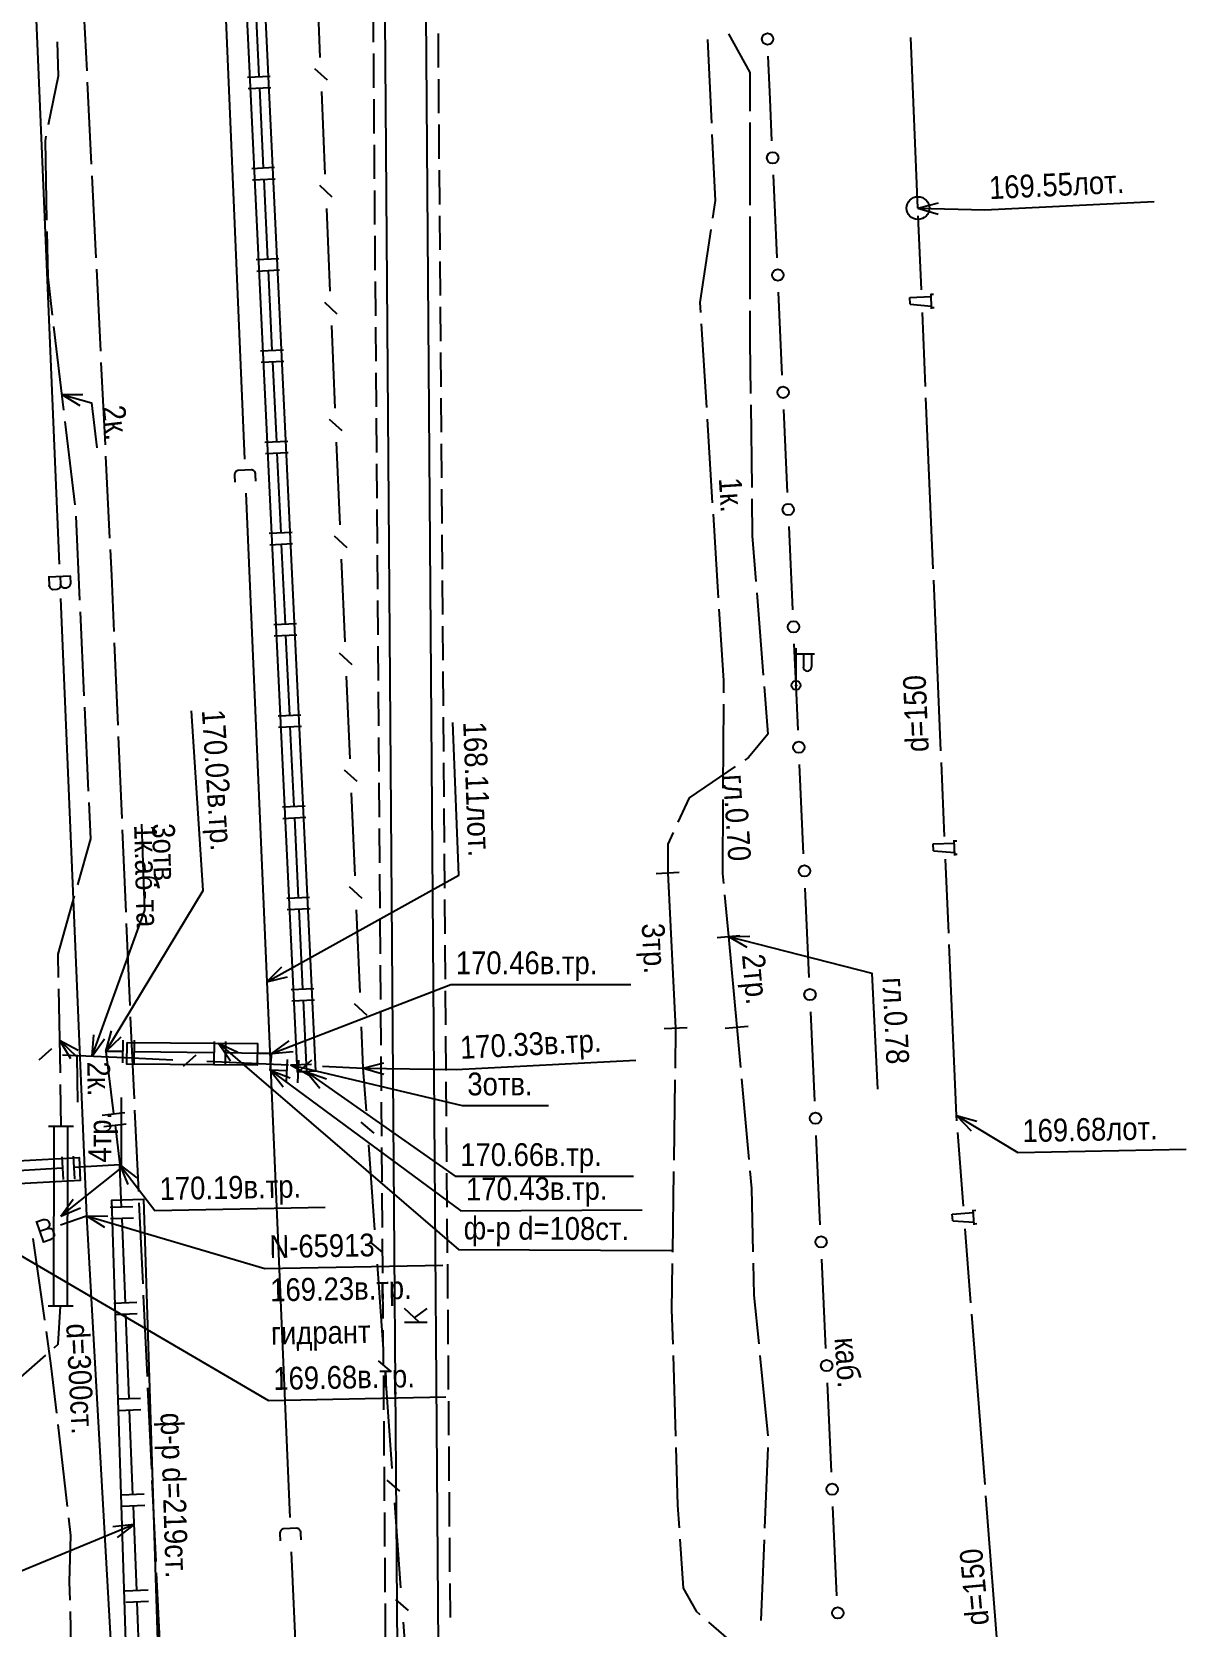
# Model space of a CAD drawing. Header units: metres. Extents: x -3947 to -3704, y 4976 to 6609.
# Drawn here: x -3885.4 to -3834.8, y 6264 to 6333.9 of the extents above; entities that cross this region are included whole.
import ezdxf
from ezdxf.enums import TextEntityAlignment as Align

# ---------------------------------------------------------------- set-up
doc = ezdxf.new("R2010")
doc.units = ezdxf.units.M
doc.header["$MEASUREMENT"] = 0
for name, color, linetype, lineweight in [('Водопровод', 7, 'Continuous', 25), ('Водосток', 7, 'Continuous', 25), ('Газопровод', 7, 'Continuous', 25), ('Дренаж', 7, 'Continuous', 25), ('Кабели', 7, 'Continuous', 25), ('Кабель связи', 7, 'Continuous', 25), ('Кабель электрический', 7, 'Continuous', 25), ('Канализация самотёчная', 7, 'Continuous', 25)]:
    doc.layers.add(name, color=color, linetype=linetype, lineweight=lineweight)
doc.styles.add('Style-RUSSIAN_1251', font='RUSSIAN_1251.shx')
doc.styles.add('Style-RUSSIAN_1251 I 0.00000', font='RUSSIAN_1251.shx')

msp = doc.modelspace()

# ---------------------------------------------------------------- linework, layer by layer
at = {"layer": 'Водопровод', "linetype": 'Continuous'}
for p, q in [((-3885.386, 6337.67), (-3884.247, 6310.588)), ((-3883.727, 6310.068), (-3884.724, 6310.026)), ((-3884.691, 6310.027), (-3884.676, 6309.665)), ((-3884.191, 6310.048), (-3884.177, 6309.727)), ((-3884.184, 6309.09), (-3883.045, 6282.008)), ((-3885.249, 6281.774), (-3884.923, 6280.831)), ((-3884.181, 6281.616), (-3883.045, 6282.008)), ((-3883.045, 6282.008), (-3882.253, 6281.513)), ((-3883.045, 6282.008), (-3882.111, 6281.993)), ((-3883.045, 6282.008), (-3880.926, 6244.968)), ((-3885.097, 6281.335), (-3884.793, 6281.44)), ((-3884.934, 6280.862), (-3884.591, 6280.98))]:
    msp.add_line(p, q, dxfattribs=at)
at = {"layer": 'Водопровод', "linetype": 'Continuous', "flags": 128}
for points in [[(-3883.764, 6310.066), (-3883.75, 6309.748), (-3883.755, 6309.718), (-3883.771, 6309.667), (-3883.797, 6309.619), (-3883.811, 6309.6), (-3883.829, 6309.582), (-3883.853, 6309.566), (-3883.882, 6309.552), (-3883.897, 6309.547), (-3884.013, 6309.542), (-3884.035, 6309.547), (-3884.066, 6309.559), (-3884.087, 6309.573), (-3884.108, 6309.589), (-3884.13, 6309.616), (-3884.15, 6309.651), (-3884.164, 6309.682), (-3884.177, 6309.727), (-3884.18, 6309.689), (-3884.182, 6309.655), (-3884.195, 6309.606), (-3884.21, 6309.575), (-3884.228, 6309.547), (-3884.258, 6309.515), (-3884.293, 6309.493), (-3884.324, 6309.483), (-3884.515, 6309.475), (-3884.533, 6309.478), (-3884.56, 6309.488), (-3884.591, 6309.507), (-3884.62, 6309.538), (-3884.64, 6309.565), (-3884.662, 6309.61), (-3884.673, 6309.638), (-3884.676, 6309.665)], [(-3885.237, 6281.739), (-3884.935, 6281.843), (-3884.905, 6281.848), (-3884.851, 6281.846), (-3884.798, 6281.835), (-3884.776, 6281.827), (-3884.754, 6281.815), (-3884.732, 6281.797), (-3884.71, 6281.773), (-3884.701, 6281.76), (-3884.663, 6281.651), (-3884.661, 6281.628), (-3884.664, 6281.595), (-3884.671, 6281.571), (-3884.681, 6281.546), (-3884.7, 6281.517), (-3884.728, 6281.488), (-3884.754, 6281.465), (-3884.793, 6281.44), (-3884.756, 6281.449), (-3884.723, 6281.456), (-3884.672, 6281.458), (-3884.638, 6281.452), (-3884.606, 6281.443), (-3884.567, 6281.423), (-3884.536, 6281.396), (-3884.517, 6281.369), (-3884.455, 6281.189), (-3884.452, 6281.17), (-3884.454, 6281.142), (-3884.464, 6281.107), (-3884.485, 6281.07), (-3884.505, 6281.043), (-3884.543, 6281.009), (-3884.566, 6280.991), (-3884.591, 6280.98)], [(-3883.045, 6282.008), (-3875.222, 6279.697), (-3867.401, 6279.835)], [(-3886.734, 6280.735), (-3875.049, 6273.91), (-3867.271, 6274.066)]]:
    msp.add_lwpolyline(points, dxfattribs=at)
at = {"layer": 'Водосток', "linetype": 'Continuous'}
for p, q in [((-3877.021, 6336.634), (-3876.109, 6315.202)), ((-3876.046, 6313.704), (-3875.134, 6292.271)), ((-3875.134, 6292.271), (-3874.469, 6292.927)), ((-3875.134, 6292.271), (-3874.226, 6292.49)), ((-3875.134, 6292.271), (-3874.12, 6268.766)), ((-3874.056, 6267.267), (-3873.042, 6243.761))]:
    msp.add_line(p, q, dxfattribs=at)
at = {"layer": 'Водосток', "linetype": 'Continuous', "flags": 128}
for points in [[(-3875.607, 6314.233), (-3875.618, 6314.511), (-3875.622, 6314.55), (-3875.63, 6314.579), (-3875.644, 6314.62), (-3875.664, 6314.656), (-3875.685, 6314.682), (-3875.716, 6314.706), (-3875.749, 6314.726), (-3875.777, 6314.731), (-3875.805, 6314.735), (-3876.389, 6314.71), (-3876.414, 6314.704), (-3876.434, 6314.696), (-3876.459, 6314.682), (-3876.477, 6314.665), (-3876.499, 6314.641), (-3876.518, 6314.615), (-3876.531, 6314.582), (-3876.545, 6314.536), (-3876.548, 6314.499), (-3876.535, 6314.189)], [(-3875.134, 6292.271), (-3866.7, 6296.958), (-3866.962, 6303.65)], [(-3873.617, 6267.797), (-3873.629, 6268.074), (-3873.633, 6268.113), (-3873.641, 6268.143), (-3873.654, 6268.183), (-3873.674, 6268.219), (-3873.696, 6268.246), (-3873.727, 6268.27), (-3873.76, 6268.289), (-3873.788, 6268.295), (-3873.815, 6268.298), (-3874.4, 6268.273), (-3874.425, 6268.267), (-3874.445, 6268.26), (-3874.47, 6268.245), (-3874.487, 6268.228), (-3874.509, 6268.204), (-3874.529, 6268.178), (-3874.541, 6268.145), (-3874.555, 6268.099), (-3874.558, 6268.062), (-3874.545, 6267.752)]]:
    msp.add_lwpolyline(points, dxfattribs=at)
at = {"layer": 'Газопровод', "linetype": 'Continuous'}
for p, q in [((-3875.644, 6335.486), (-3875.476, 6331.984)), ((-3875.976, 6331.96), (-3874.977, 6332.008)), ((-3875.952, 6331.46), (-3874.953, 6331.508)), ((-3875.452, 6331.484), (-3875.285, 6327.981)), ((-3875.784, 6327.957), (-3874.785, 6328.005)), ((-3875.76, 6327.458), (-3874.761, 6327.506)), ((-3875.261, 6327.482), (-3875.093, 6323.979)), ((-3875.593, 6323.955), (-3874.594, 6324.003)), ((-3875.569, 6323.456), (-3874.57, 6323.504)), ((-3875.069, 6323.48), (-3874.902, 6319.977)), ((-3875.401, 6319.953), (-3874.402, 6320.001)), ((-3875.377, 6319.454), (-3874.378, 6319.501)), ((-3874.878, 6319.477), (-3874.71, 6315.975)), ((-3875.21, 6315.951), (-3874.211, 6315.998)), ((-3875.186, 6315.451), (-3874.187, 6315.499)), ((-3874.686, 6315.475), (-3874.519, 6311.972)), ((-3875.018, 6311.948), (-3874.019, 6311.996)), ((-3874.994, 6311.449), (-3873.995, 6311.497)), ((-3874.495, 6311.473), (-3874.327, 6307.97)), ((-3874.827, 6307.946), (-3873.828, 6307.994)), ((-3874.803, 6307.447), (-3873.804, 6307.495)), ((-3874.303, 6307.471), (-3874.136, 6303.968)), ((-3874.635, 6303.944), (-3873.636, 6303.992)), ((-3874.611, 6303.444), (-3873.612, 6303.492)), ((-3874.112, 6303.468), (-3873.944, 6299.966)), ((-3874.443, 6299.942), (-3873.445, 6299.989)), ((-3874.42, 6299.442), (-3873.421, 6299.49)), ((-3873.92, 6299.466), (-3873.752, 6295.963)), ((-3874.252, 6295.939), (-3873.253, 6295.987)), ((-3874.228, 6295.44), (-3873.229, 6295.488)), ((-3873.729, 6295.464), (-3873.561, 6291.961)), ((-3874.06, 6291.937), (-3873.062, 6291.985)), ((-3874.036, 6291.438), (-3873.038, 6291.485)), ((-3882.193, 6289.222), (-3881.941, 6290.121)), ((-3882.193, 6289.222), (-3881.513, 6289.863)), ((-3881.447, 6289.712), (-3881.46, 6288.712)), ((-3880.947, 6289.706), (-3880.96, 6288.706)), ((-3877.44, 6289.659), (-3877.453, 6288.66)), ((-3877.248, 6289.577), (-3876.729, 6288.801)), ((-3877.248, 6289.577), (-3876.403, 6289.18)), ((-3876.94, 6289.653), (-3876.953, 6288.653)), ((-3874.901, 6289.126), (-3874.152, 6289.684)), ((-3877.447, 6289.159), (-3880.953, 6289.206)), ((-3874.901, 6289.126), (-3873.971, 6289.217)), ((-3874.232, 6288.864), (-3874.276, 6287.865)), ((-3873.733, 6288.842), (-3873.776, 6287.843)), ((-3874.98, 6288.396), (-3874.404, 6287.661)), ((-3874.98, 6288.396), (-3874.107, 6288.064)), ((-3873.387, 6288.326), (-3872.795, 6287.604)), ((-3873.387, 6288.326), (-3872.507, 6288.013)), ((-3882.348, 6286.415), (-3881.356, 6286.538)), ((-3882.286, 6285.918), (-3881.294, 6286.042)), ((-3881.79, 6285.98), (-3881.574, 6284.24)), ((-3884.127, 6284.594), (-3884.07, 6283.595)), ((-3883.628, 6284.623), (-3883.571, 6283.624)), ((-3884.099, 6284.095), (-3888.15, 6283.861)), ((-3881.574, 6284.24), (-3881.225, 6283.374)), ((-3881.574, 6284.24), (-3880.828, 6283.678)), ((-3881.001, 6282.407), (-3882.001, 6282.367)), ((-3880.982, 6281.907), (-3881.981, 6281.868)), ((-3881.335, 6278.181), (-3881.481, 6281.887)), ((-3880.835, 6278.201), (-3881.835, 6278.161)), ((-3880.816, 6277.701), (-3881.815, 6277.662)), ((-3881.169, 6273.975), (-3881.315, 6277.681)), ((-3880.67, 6273.995), (-3881.669, 6273.956)), ((-3880.65, 6273.495), (-3881.649, 6273.456)), ((-3881.003, 6269.769), (-3881.149, 6273.476)), ((-3880.504, 6269.789), (-3881.503, 6269.75)), ((-3880.484, 6269.29), (-3881.483, 6269.25)), ((-3880.837, 6265.564), (-3880.984, 6269.27)), ((-3880.952, 6268.469), (-3881.879, 6268.356)), ((-3880.952, 6268.469), (-3881.688, 6267.894)), ((-3880.338, 6265.583), (-3881.337, 6265.544)), ((-3880.318, 6265.084), (-3881.317, 6265.044)), ((-3880.671, 6261.358), (-3880.818, 6265.064))]:
    msp.add_line(p, q, dxfattribs=at)
at = {"layer": 'Газопровод', "linetype": 'Continuous', "flags": 128}
for points in [[(-3878.016, 6393.789), (-3872.987, 6288.345), (-3873.787, 6288.307), (-3878.816, 6393.751), (-3878.016, 6393.789)], [(-3882.193, 6289.222), (-3877.927, 6296.274), (-3878.43, 6304.158)], [(-3874.901, 6289.126), (-3867.058, 6292.157), (-3859.151, 6292.157)], [(-3873.537, 6291.462), (-3873.387, 6288.326), (-3873.754, 6288.342)], [(-3881.262, 6289.611), (-3875.54, 6289.563), (-3875.548, 6288.611), (-3881.27, 6288.659), (-3881.262, 6289.611)], [(-3877.248, 6289.577), (-3866.719, 6280.523), (-3857.368, 6280.482)], [(-3881.453, 6289.212), (-3882.193, 6289.222), (-3881.852, 6286.476)], [(-3874.254, 6288.364), (-3874.98, 6288.396), (-3874.901, 6289.126), (-3875.544, 6289.134), (-3876.947, 6289.153)], [(-3874.98, 6288.396), (-3866.608, 6282.229), (-3858.658, 6282.269)], [(-3873.387, 6288.326), (-3866.866, 6283.742), (-3859.044, 6283.742)], [(-3893.117, 6284.038), (-3883.363, 6284.564), (-3883.319, 6283.561), (-3893.062, 6283.035), (-3893.117, 6284.038)], [(-3881.574, 6284.24), (-3883.344, 6284.138), (-3883.6, 6284.123)], [(-3881.574, 6284.24), (-3880.04, 6282.24), (-3872.566, 6282.379)], [(-3881.501, 6282.387), (-3881.513, 6282.7), (-3881.574, 6284.24)], [(-3879.161, 6239.396), (-3880.547, 6239.352), (-3881.923, 6282.687), (-3880.537, 6282.731), (-3879.161, 6239.396)], [(-3880.952, 6268.469), (-3893.064, 6263.456), (-3901.761, 6263.016)]]:
    msp.add_lwpolyline(points, dxfattribs=at)
at = {"layer": 'Дренаж', "linetype": 'Continuous'}
for p, q in [((-3846.555, 6326.215), (-3846.868, 6333.708)), ((-3846.555, 6326.215), (-3845.649, 6326.444)), ((-3846.555, 6326.215), (-3845.661, 6325.944)), ((-3846.403, 6322.631), (-3846.541, 6325.879)), ((-3846.905, 6322.3), (-3845.977, 6322.34)), ((-3845.955, 6321.794), (-3845.981, 6322.462)), ((-3845.873, 6322.425), (-3845.98, 6322.42)), ((-3846.893, 6322.003), (-3846.905, 6322.3)), ((-3846.893, 6322.003), (-3845.96, 6321.92)), ((-3845.85, 6321.84), (-3845.957, 6321.835)), ((-3846.223, 6318.385), (-3846.361, 6321.632)), ((-3845.884, 6310.392), (-3846.202, 6317.886)), ((-3845.545, 6302.4), (-3845.863, 6309.893)), ((-3845.386, 6298.653), (-3845.524, 6301.9)), ((-3845.888, 6298.321), (-3844.96, 6298.362)), ((-3845.876, 6298.024), (-3845.888, 6298.321)), ((-3845.876, 6298.024), (-3844.943, 6297.941)), ((-3844.938, 6297.815), (-3844.965, 6298.484)), ((-3844.856, 6298.446), (-3844.963, 6298.442)), ((-3844.833, 6297.862), (-3844.94, 6297.857)), ((-3845.206, 6294.407), (-3845.344, 6297.654)), ((-3844.867, 6286.414), (-3845.185, 6293.907)), ((-3844.867, 6286.414), (-3844.227, 6285.733)), ((-3844.867, 6286.414), (-3843.968, 6286.161)), ((-3844.848, 6286.166), (-3844.867, 6286.414)), ((-3844.558, 6282.428), (-3844.809, 6285.668)), ((-3845.048, 6282.079), (-3844.122, 6282.151)), ((-3845.025, 6281.782), (-3845.048, 6282.079)), ((-3845.025, 6281.782), (-3844.09, 6281.732)), ((-3844.081, 6281.606), (-3844.131, 6282.273)), ((-3844.021, 6282.24), (-3844.128, 6282.231)), ((-3844.229, 6278.19), (-3844.481, 6281.431)), ((-3843.978, 6281.656), (-3844.084, 6281.647)), ((-3843.611, 6270.214), (-3844.191, 6277.692)), ((-3842.993, 6262.238), (-3843.572, 6269.716))]:
    msp.add_line(p, q, dxfattribs=at)
at = {"layer": 'Дренаж', "linetype": 'Continuous', "flags": 128}
for points in [[(-3846.555, 6326.215), (-3843.617, 6326.146), (-3836.191, 6326.501)], [(-3844.867, 6286.414), (-3842.178, 6284.782), (-3834.788, 6284.934)]]:
    msp.add_lwpolyline(points, dxfattribs=at)
at = {"layer": 'Дренаж', "linetype": 'Continuous'}
msp.add_arc((-3846.555, 6326.215), 0.5, 0, 359.99999, dxfattribs=at)
at = {"layer": 'Кабели', "linetype": 'Continuous'}
for p, q in [((-3883.21, 6335.838), (-3883.033, 6332.237)), ((-3853.044, 6330.996), (-3853.122, 6332.887)), ((-3883.009, 6331.738), (-3882.832, 6328.137)), ((-3852.963, 6329.173), (-3853.044, 6330.996)), ((-3882.807, 6327.638), (-3882.631, 6324.037)), ((-3852.735, 6324.029), (-3852.896, 6327.675)), ((-3882.606, 6323.538), (-3882.43, 6319.937)), ((-3852.507, 6318.885), (-3852.668, 6322.53)), ((-3882.405, 6319.438), (-3882.228, 6315.837)), ((-3852.278, 6313.74), (-3852.44, 6317.386)), ((-3882.204, 6315.338), (-3882.027, 6311.737)), ((-3852.05, 6308.596), (-3852.212, 6312.242)), ((-3881.82, 6307.137), (-3881.666, 6303.535)), ((-3851.903, 6305.275), (-3851.984, 6307.098)), ((-3851.9, 6305.475), (-3851.9, 6306.916)), ((-3851.886, 6306.663), (-3851.098, 6306.663)), ((-3851.581, 6306.646), (-3851.581, 6306.091)), ((-3851.227, 6306.653), (-3851.227, 6306.098)), ((-3851.815, 6303.311), (-3851.903, 6305.275)), ((-3881.644, 6303.036), (-3881.49, 6299.434)), ((-3851.571, 6297.886), (-3851.747, 6301.813)), ((-3881.469, 6298.934), (-3881.315, 6295.333)), ((-3851.327, 6292.46), (-3851.503, 6296.387)), ((-3881.293, 6294.833), (-3881.139, 6291.232)), ((-3851.083, 6287.034), (-3851.26, 6290.962)), ((-3881.118, 6290.732), (-3881.041, 6288.931)), ((-3881.04, 6288.917), (-3880.956, 6287.137)), ((-3880.933, 6286.638), (-3880.765, 6283.077)), ((-3850.839, 6281.609), (-3851.016, 6285.536)), ((-3880.742, 6282.578), (-3880.575, 6279.017)), ((-3850.595, 6276.183), (-3850.772, 6280.11)), ((-3880.551, 6278.518), (-3880.384, 6274.957)), ((-3880.36, 6274.458), (-3880.193, 6270.898)), ((-3850.352, 6270.758), (-3850.528, 6274.685)), ((-3880.17, 6270.398), (-3880.002, 6266.838)), ((-3850.108, 6265.332), (-3850.284, 6269.259)), ((-3879.979, 6266.338), (-3879.811, 6262.778))]:
    msp.add_line(p, q, dxfattribs=at)
at = {"layer": 'Кабели', "linetype": 'Continuous', "flags": 128}
msp.add_lwpolyline([(-3882.003, 6311.238), (-3881.947, 6310.1), (-3881.841, 6307.636)], dxfattribs=at)
at = {"layer": 'Кабели', "linetype": 'Continuous'}
for centre in [(-3853.153, 6333.636), (-3852.93, 6328.424), (-3852.702, 6323.28), (-3852.473, 6318.135), (-3852.245, 6312.991), (-3852.017, 6307.847), (-3851.781, 6302.562), (-3851.537, 6297.136), (-3851.293, 6291.711), (-3851.049, 6286.285), (-3850.806, 6280.86), (-3850.562, 6275.434), (-3850.318, 6270.009), (-3850.074, 6264.583)]:
    msp.add_circle(centre, 0.25, dxfattribs=at)
for centre, radius, start, end in [((-3851.407, 6306.084), 0.181, 180, 0), ((-3851.903, 6305.275), 0.2, 0, 359.99999), ((-3851.903, 6305.275), 0.02, 0, 359.99999)]:
    msp.add_arc(centre, radius, start, end, dxfattribs=at)
at = {"layer": 'Кабель связи', "linetype": 'Continuous'}
for p, q in [((-3872.78, 6332.826), (-3872.934, 6336.455)), ((-3872.472, 6331.823), (-3873.024, 6332.33)), ((-3872.562, 6327.698), (-3872.716, 6331.327)), ((-3872.254, 6326.695), (-3872.806, 6327.202)), ((-3872.344, 6322.57), (-3872.499, 6326.199)), ((-3872.036, 6321.567), (-3872.588, 6322.074)), ((-3872.126, 6317.442), (-3872.281, 6321.071)), ((-3871.819, 6316.439), (-3872.371, 6316.946)), ((-3871.908, 6312.314), (-3872.063, 6315.943)), ((-3871.601, 6311.311), (-3872.153, 6311.818)), ((-3871.691, 6307.186), (-3871.845, 6310.815)), ((-3871.383, 6306.183), (-3871.935, 6306.69)), ((-3871.473, 6302.057), (-3871.627, 6305.687)), ((-3871.165, 6301.055), (-3871.717, 6301.562)), ((-3871.255, 6296.929), (-3871.409, 6300.559)), ((-3870.947, 6295.927), (-3871.499, 6296.434)), ((-3871.037, 6291.801), (-3871.191, 6295.431)), ((-3870.729, 6290.799), (-3871.281, 6291.306)), ((-3870.896, 6288.488), (-3870.973, 6290.303)), ((-3882.795, 6289.008), (-3882.725, 6289.939)), ((-3882.795, 6289.008), (-3882.255, 6289.77)), ((-3885.113, 6288.844), (-3884.56, 6289.35)), ((-3884.087, 6289.064), (-3881.041, 6288.931)), ((-3881.041, 6288.931), (-3879.254, 6288.853)), ((-3878.781, 6288.567), (-3878.228, 6289.074)), ((-3877.755, 6288.788), (-3874.181, 6288.632)), ((-3873.708, 6288.346), (-3873.156, 6288.852)), ((-3874.094, 6288.628), (-3873.161, 6288.663)), ((-3874.094, 6288.628), (-3873.276, 6288.177)), ((-3872.683, 6288.566), (-3870.896, 6288.488)), ((-3870.896, 6288.488), (-3869.992, 6288.724)), ((-3870.896, 6288.488), (-3870, 6288.224)), ((-3870.761, 6286.619), (-3870.896, 6288.488)), ((-3870.423, 6285.625), (-3870.99, 6286.116)), ((-3870.381, 6281.384), (-3870.652, 6285.123)), ((-3870.044, 6280.391), (-3870.611, 6280.881)), ((-3870.002, 6276.149), (-3870.273, 6279.888)), ((-3869.664, 6275.156), (-3870.231, 6275.646)), ((-3869.623, 6270.914), (-3869.894, 6274.653)), ((-3869.285, 6269.921), (-3869.852, 6270.412)), ((-3869.243, 6265.68), (-3869.514, 6269.418)), ((-3868.906, 6264.687), (-3869.473, 6265.177)), ((-3868.864, 6260.445), (-3869.135, 6264.184))]:
    msp.add_line(p, q, dxfattribs=at)
at = {"layer": 'Кабель связи', "linetype": 'Continuous', "flags": 128}
for points in [[(-3882.795, 6289.008), (-3880.488, 6295.415), (-3880.619, 6299.195)], [(-3870.896, 6288.488), (-3866.825, 6288.427), (-3858.928, 6288.838)], [(-3874.094, 6288.628), (-3866.553, 6286.84), (-3862.771, 6286.84)]]:
    msp.add_lwpolyline(points, dxfattribs=at)
at = {"layer": 'Кабель электрический', "linetype": 'Continuous'}
for p, q in [((-3855.795, 6333.614), (-3855.62, 6329.938)), ((-3853.931, 6329.971), (-3853.93, 6326.343)), ((-3853.93, 6325.843), (-3853.929, 6322.215)), ((-3884.482, 6321.016), (-3884.049, 6317.352)), ((-3856.071, 6321.134), (-3855.841, 6317.462)), ((-3884.13, 6318.035), (-3883.196, 6318.036)), ((-3884.13, 6318.035), (-3883.329, 6317.554)), ((-3853.895, 6317.587), (-3853.851, 6313.96)), ((-3883.991, 6316.856), (-3883.558, 6313.192)), ((-3855.81, 6316.963), (-3855.579, 6313.291)), ((-3883.512, 6312.695), (-3883.345, 6309.009)), ((-3855.548, 6312.792), (-3855.318, 6309.119)), ((-3853.628, 6309.34), (-3853.342, 6305.724)), ((-3883.322, 6308.51), (-3883.155, 6304.825)), ((-3883.132, 6304.325), (-3882.965, 6300.64)), ((-3855.095, 6304.447), (-3855.112, 6300.767)), ((-3858.037, 6297.029), (-3857.039, 6297.081)), ((-3855.043, 6296.092), (-3854.87, 6294.26)), ((-3855.368, 6294.215), (-3854.372, 6294.305)), ((-3854.87, 6294.26), (-3853.936, 6294.279)), ((-3854.87, 6294.26), (-3854.06, 6293.795)), ((-3884.272, 6291.962), (-3884.203, 6288.274)), ((-3857.686, 6290.219), (-3856.688, 6290.271)), ((-3857.187, 6290.245), (-3857.212, 6288.478)), ((-3855.008, 6290.235), (-3854.012, 6290.325)), ((-3854.51, 6290.28), (-3854.348, 6288.51)), ((-3884.23, 6289.705), (-3883.748, 6288.905)), ((-3884.23, 6289.705), (-3883.405, 6289.268)), ((-3884.194, 6287.774), (-3884.16, 6285.93)), ((-3857.219, 6287.978), (-3857.27, 6284.444)), ((-3854.302, 6288.013), (-3853.977, 6284.473)), ((-3884.46, 6285.931), (-3884.71, 6285.931)), ((-3883.86, 6285.929), (-3884.46, 6285.931)), ((-3883.61, 6285.928), (-3883.86, 6285.929)), ((-3857.277, 6283.944), (-3857.327, 6280.409)), ((-3884.17, 6281.985), (-3883.624, 6282.743)), ((-3884.17, 6281.985), (-3883.311, 6282.353)), ((-3885.401, 6281.006), (-3884.887, 6277.425)), ((-3884.48, 6278.041), (-3884.73, 6278.041)), ((-3883.88, 6278.039), (-3884.48, 6278.041)), ((-3883.63, 6278.038), (-3883.88, 6278.039)), ((-3857.302, 6275.876), (-3857.194, 6272.343)), ((-3853.489, 6275.885), (-3853.138, 6272.348)), ((-3884.304, 6272.845), (-3883.891, 6269.252)), ((-3853.147, 6271.849), (-3853.29, 6268.298)), ((-3853.31, 6267.798), (-3853.453, 6264.247)), ((-3883.764, 6264.644), (-3883.678, 6261.028))]:
    msp.add_line(p, q, dxfattribs=at)
at = {"layer": 'Кабель электрический', "linetype": 'Continuous', "flags": 128}
for points in [[(-3854.867, 6333.858), (-3853.932, 6332.161), (-3853.931, 6330.471)], [(-3884.331, 6333.507), (-3884.28, 6332.01), (-3884.718, 6329.863)], [(-3884.819, 6329.373), (-3884.86, 6329.17), (-3884.79, 6325.689)], [(-3855.597, 6329.439), (-3855.46, 6326.55), (-3855.576, 6325.771)], [(-3884.78, 6325.189), (-3884.74, 6323.2), (-3884.541, 6321.512)], [(-3855.65, 6325.277), (-3856.13, 6322.07), (-3856.103, 6321.633)], [(-3853.928, 6321.715), (-3853.928, 6320.346), (-3853.901, 6318.087)], [(-3884.13, 6318.035), (-3882.823, 6317.674), (-3882.591, 6315.704)], [(-3853.845, 6313.46), (-3853.826, 6311.842), (-3853.668, 6309.839)], [(-3855.286, 6308.62), (-3855.09, 6305.49), (-3855.093, 6304.947)], [(-3853.303, 6305.225), (-3853.138, 6303.14), (-3853.988, 6302.113), (-3854.156, 6301.999)], [(-3854.57, 6301.719), (-3856.595, 6300.348), (-3857.088, 6299.273)], [(-3882.942, 6300.141), (-3882.87, 6298.55), (-3883.439, 6296.532)], [(-3855.115, 6300.267), (-3855.13, 6297.02), (-3855.089, 6296.589)], [(-3857.296, 6298.819), (-3857.526, 6298.318), (-3857.538, 6297.055)], [(-3857.538, 6297.055), (-3857.187, 6290.245)], [(-3883.575, 6296.051), (-3884.3, 6293.48), (-3884.281, 6292.462)], [(-3854.87, 6294.26), (-3854.51, 6290.28)], [(-3854.87, 6294.26), (-3848.575, 6292.652), (-3848.332, 6287.569)], [(-3884.23, 6289.705), (-3883.467, 6288.982), (-3883.43, 6286.998)], [(-3884.17, 6281.985), (-3881.508, 6284.118), (-3881.5, 6287.195)], [(-3884.48, 6278.041), (-3884.46, 6285.931)], [(-3883.88, 6278.039), (-3883.86, 6285.929)], [(-3853.931, 6283.976), (-3853.86, 6283.2), (-3853.795, 6280.426)], [(-3857.334, 6279.909), (-3857.363, 6277.876), (-3857.317, 6276.376)], [(-3853.783, 6279.926), (-3853.75, 6278.52), (-3853.538, 6276.383)], [(-3884.453, 6276.219), (-3884.28, 6276.37), (-3884.18, 6278.04)], [(-3884.816, 6276.93), (-3884.599, 6275.419), (-3884.361, 6273.342)], [(-3886.817, 6272.936), (-3886.85, 6273.84), (-3886.41, 6274.51), (-3884.829, 6275.89)], [(-3857.178, 6271.843), (-3857.101, 6269.313), (-3857.036, 6268.312)], [(-3883.834, 6268.755), (-3883.745, 6267.979), (-3883.796, 6265.952), (-3883.776, 6265.144)], [(-3857.003, 6267.813), (-3856.863, 6265.665), (-3856.288, 6264.658), (-3856.12, 6264.512)], [(-3855.743, 6264.184), (-3853.768, 6262.469), (-3853.485, 6261.594)]]:
    msp.add_lwpolyline(points, dxfattribs=at)
at = {"layer": 'Канализация самотёчная', "linetype": 'Continuous'}
for p, q in [((-3870.467, 6334.995), (-3870.456, 6333.495)), ((-3867.588, 6332.38), (-3867.599, 6333.88)), ((-3870.452, 6332.995), (-3870.441, 6331.495)), ((-3867.573, 6330.38), (-3867.584, 6331.88)), ((-3870.437, 6330.995), (-3870.426, 6329.495)), ((-3867.558, 6328.38), (-3867.569, 6329.88)), ((-3870.422, 6328.995), (-3870.411, 6327.495)), ((-3867.543, 6326.38), (-3867.554, 6327.88)), ((-3870.407, 6326.995), (-3870.396, 6325.495)), ((-3867.527, 6324.38), (-3867.539, 6325.88)), ((-3870.392, 6324.995), (-3870.381, 6323.495)), ((-3867.512, 6322.38), (-3867.524, 6323.88)), ((-3870.377, 6322.995), (-3870.366, 6321.495)), ((-3867.497, 6320.38), (-3867.509, 6321.88)), ((-3870.362, 6320.995), (-3870.35, 6319.495)), ((-3867.482, 6318.38), (-3867.494, 6319.88)), ((-3870.347, 6318.995), (-3870.335, 6317.495)), ((-3867.467, 6316.38), (-3867.478, 6317.88)), ((-3870.332, 6316.995), (-3870.32, 6315.495)), ((-3867.452, 6314.38), (-3867.463, 6315.88)), ((-3870.317, 6314.995), (-3870.305, 6313.495)), ((-3867.437, 6312.38), (-3867.448, 6313.88)), ((-3870.301, 6312.995), (-3870.29, 6311.495)), ((-3867.422, 6310.38), (-3867.433, 6311.88)), ((-3870.286, 6310.995), (-3870.275, 6309.495)), ((-3867.407, 6308.38), (-3867.418, 6309.88)), ((-3870.271, 6308.995), (-3870.26, 6307.496)), ((-3867.392, 6306.381), (-3867.403, 6307.88)), ((-3870.256, 6306.996), (-3870.245, 6305.496)), ((-3867.377, 6304.381), (-3867.388, 6305.881)), ((-3870.241, 6304.996), (-3870.23, 6303.496)), ((-3867.362, 6302.381), (-3867.373, 6303.881)), ((-3870.226, 6302.996), (-3870.215, 6301.496)), ((-3867.346, 6300.381), (-3867.358, 6301.881)), ((-3870.211, 6300.996), (-3870.2, 6299.496)), ((-3867.331, 6298.381), (-3867.343, 6299.881)), ((-3870.196, 6298.996), (-3870.185, 6297.496)), ((-3867.316, 6296.381), (-3867.328, 6297.881)), ((-3870.181, 6296.996), (-3870.169, 6295.496)), ((-3867.301, 6294.381), (-3867.313, 6295.881)), ((-3870.166, 6294.996), (-3870.154, 6293.496)), ((-3867.286, 6292.381), (-3867.297, 6293.881)), ((-3870.151, 6292.996), (-3870.139, 6291.496)), ((-3867.271, 6290.381), (-3867.282, 6291.881)), ((-3870.136, 6290.996), (-3870.124, 6289.496)), ((-3867.256, 6288.381), (-3867.267, 6289.881)), ((-3870.12, 6288.996), (-3870.109, 6287.496)), ((-3867.241, 6286.381), (-3867.252, 6287.881)), ((-3870.105, 6286.996), (-3870.094, 6285.496)), ((-3867.226, 6284.381), (-3867.237, 6285.881)), ((-3870.09, 6284.996), (-3870.079, 6283.496)), ((-3867.211, 6282.381), (-3867.222, 6283.881)), ((-3870.075, 6282.996), (-3870.064, 6281.496)), ((-3867.196, 6280.381), (-3867.207, 6281.881)), ((-3870.06, 6280.996), (-3870.049, 6279.496)), ((-3867.181, 6278.381), (-3867.192, 6279.881)), ((-3870.045, 6278.996), (-3870.034, 6277.496)), ((-3868.445, 6277.342), (-3869.087, 6277.938)), ((-3868.648, 6277.531), (-3868.096, 6277.945)), ((-3867.165, 6276.381), (-3867.177, 6277.881)), ((-3870.03, 6276.996), (-3870.019, 6275.496)), ((-3869.082, 6277.337), (-3868.092, 6277.345)), ((-3867.15, 6274.381), (-3867.162, 6275.881)), ((-3870.015, 6274.996), (-3870.004, 6273.497)), ((-3867.135, 6272.381), (-3867.147, 6273.881)), ((-3870, 6272.997), (-3869.988, 6271.497)), ((-3867.12, 6270.382), (-3867.132, 6271.882)), ((-3869.985, 6270.997), (-3869.973, 6269.497)), ((-3867.105, 6268.382), (-3867.116, 6269.882)), ((-3869.97, 6268.997), (-3869.958, 6267.497)), ((-3867.09, 6266.382), (-3867.101, 6267.882)), ((-3869.955, 6266.997), (-3869.943, 6265.497)), ((-3867.075, 6264.382), (-3867.086, 6265.882)), ((-3869.939, 6264.997), (-3869.928, 6263.497))]:
    msp.add_line(p, q, dxfattribs=at)
at = {"layer": 'Канализация самотёчная', "linetype": 'Continuous', "flags": 128}
for points in [[(-3868.232, 6110.117), (-3870.766, 6444.877)], [(-3866.432, 6110.13), (-3868.968, 6445.126)]]:
    msp.add_lwpolyline(points, dxfattribs=at)

# ---------------------------------------------------------------- texts
at = {"layer": 'Водопровод', "linetype": 'Continuous', "style": 'Style-RUSSIAN_1251', "width": 0.899998}
for s, rotation, p in [('N-65913', 1.01437, (-3875.022, 6281.15)), ('169.23в.тр.', 1.01437, (-3874.989, 6279.251)), ('гидрант', 1.01437, (-3874.955, 6277.351)), ('169.68в.тр.', 1.1462, (-3874.853, 6275.364))]:
    msp.add_text(s, height=1, rotation=rotation, dxfattribs=at).set_placement(p, align=Align.TOP_LEFT)
msp.add_text('d=300ст.', height=1, rotation=272.90428, dxfattribs=at).set_placement((-3883.934, 6277.26))
at = {"layer": 'Водосток', "linetype": 'Continuous', "style": 'Style-RUSSIAN_1251', "width": 0.899998}
msp.add_text('168.11лот.', height=1, rotation=272.2358, dxfattribs=at).set_placement((-3865.513, 6303.706), align=Align.TOP_LEFT)
at = {"layer": 'Газопровод', "linetype": 'Continuous', "style": 'Style-RUSSIAN_1251', "width": 0.899998}
for s, rotation, p in [('170.02в.тр.', 273.6504, (-3876.983, 6304.251)), ('170.19в.тр.', 1.0673, (-3879.842, 6283.694)), ('170.43в.тр.', 0.2866, (-3866.39, 6283.681)), ('ф-р d=108ст.', 359.7452, (-3866.487, 6281.972))]:
    msp.add_text(s, height=1, rotation=rotation, dxfattribs=at).set_placement(p, align=Align.TOP_LEFT)
for s, p in [('170.46в.тр.', (-3866.833, 6293.607)), ('170.66в.тр.', (-3866.641, 6285.192))]:
    msp.add_text(s, height=1, dxfattribs=at).set_placement(p, align=Align.TOP_LEFT)
msp.add_text('ф-р d=219ст.', height=1, rotation=271.82161, dxfattribs=at).set_placement((-3879.795, 6273.355))
at = {"layer": 'Дренаж', "linetype": 'Continuous', "style": 'Style-RUSSIAN_1251', "width": 0.899998}
for s, rotation, p in [('169.55лот.', 2.7318, (-3843.461, 6327.605)), ('169.68лот.', 1.17934, (-3841.983, 6286.236))]:
    msp.add_text(s, height=1, rotation=rotation, dxfattribs=at).set_placement(p, align=Align.TOP_LEFT)
for rotation, p in [(92.39557, (-3846.079, 6302.372)), (95.22584, (-3843.433, 6264.082))]:
    msp.add_text('d=150', height=1, rotation=rotation, dxfattribs=at).set_placement(p)
at = {"layer": 'Кабели', "linetype": 'Continuous', "style": 'Style-RUSSIAN_1251', "width": 0.899998}
msp.add_text('1к.аб-та', height=1, rotation=271.4836, dxfattribs=at).set_placement((-3880.954, 6299.158))
msp.add_text('каб.', height=1, rotation=274.10315, dxfattribs=at).set_placement((-3849.224, 6276.71), align=Align.TOP_LEFT)
at = {"layer": 'Кабель связи', "linetype": 'Continuous', "style": 'Style-RUSSIAN_1251'}
for s, rotation, width, p in [('3отв.', 271.99133, 0.899998, (-3879.17, 6299.245)), ('170.33в.тр.', 2.9817, 0.9, (-3866.676, 6289.886))]:
    msp.add_text(s, height=1, rotation=rotation, dxfattribs=dict(at, width=width)).set_placement(p, align=Align.TOP_LEFT)
at = {"layer": 'Кабель связи', "linetype": 'Continuous', "style": 'Style-RUSSIAN_1251', "width": 0.899998}
msp.add_text('3отв.', height=1, dxfattribs=at).set_placement((-3866.328, 6288.29), align=Align.TOP_LEFT)
at = {"layer": 'Кабель электрический', "linetype": 'Continuous', "style": 'Style-RUSSIAN_1251', "width": 0.9}
for s, rotation, p in [('2к.', 276.73558, (-3881.357, 6317.621)), ('гл.0.78', 272.7369, (-3847.116, 6292.496)), ('2к.', 271.06232, (-3882.013, 6288.784)), ('4тр.', 89.85476, (-3882.958, 6284.346))]:
    msp.add_text(s, height=1, rotation=rotation, dxfattribs=at).set_placement(p, align=Align.TOP_LEFT)
at = {"layer": 'Кабель электрический', "linetype": 'Continuous'}
for s, rotation, style, width, p in [('1к.', 273.58924, 'Style-RUSSIAN_1251', 0.899998, (-3855.296, 6314.364)), ('гл.0.70', 273.58924, 'Style-RUSSIAN_1251', 0.899998, (-3855.111, 6301.347)), ('3тр.', 272.95052, 'Style-RUSSIAN_1251 I 0.00000', 0.9, (-3858.681, 6294.822)), ('2тр.', 275.16847, 'Style-RUSSIAN_1251', 0.899998, (-3854.279, 6293.45))]:
    msp.add_text(s, height=1, rotation=rotation, dxfattribs=dict(at, style=style, width=width)).set_placement(p)

doc.saveas('drawing.dxf')
